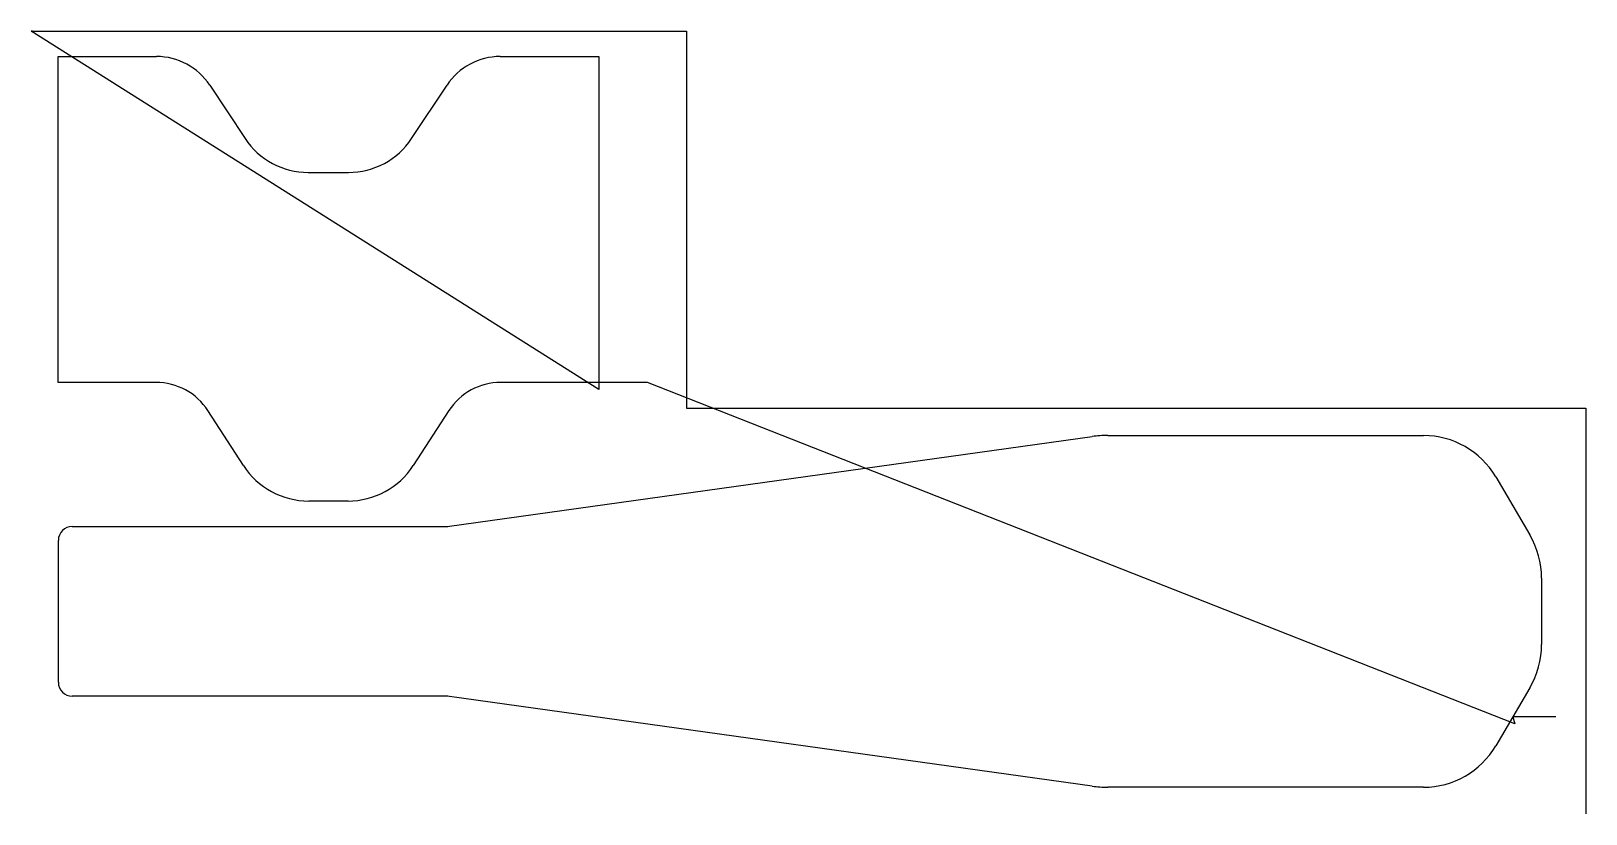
# Model space of a CAD drawing. Header units: metres. Extents: x 0 to 1114, y 0 to 561.
import ezdxf

# ---------------------------------------------------------------- set-up
doc = ezdxf.new("R2010")
doc.units = ezdxf.units.M

msp = doc.modelspace()

# ---------------------------------------------------------------- linework, layer by layer
at = {"layer": 'TOOL_0'}
for p, q in [((406.783, 304.148), (0, 560.862)), ((0, 560.862), (1, 560.862)), ((1, 560.862), (0, 560.862)), ((0, 560.862), (1, 560.862)), ((1, 560.862), (469.765, 560.862)), ((469.765, 560.862), (469.765, 290.763)), ((19.283, 309.148), (19.283, 542.648)), ((19.283, 542.648), (89.869, 542.648)), ((336.197, 542.648), (406.783, 542.648)), ((406.783, 542.648), (406.783, 309.148)), ((128.006, 522.169), (153.344, 483.931)), ((272.721, 483.931), (298.06, 522.169)), ((198.566, 459.648), (227.499, 459.648)), ((89.552, 309.148), (19.283, 309.148)), ((406.784, 309.148), (336.515, 309.148)), ((406.783, 309.148), (406.783, 304.148)), ((441.784, 309.148), (406.784, 309.148)), ((1063.394, 64.531), (441.784, 309.148)), ((469.765, 290.763), (1114.251, 290.763)), ((1114.251, 290.763), (1114.251, 0.997)), ((152.149, 249.612), (126.703, 288.937)), ((299.364, 288.937), (273.918, 249.612)), ((299.739, 206.061), (760.405, 270.34)), ((771.599, 271.117), (997.88, 271.117)), ((1049.596, 241.538), (1074.054, 199.96)), ((227.112, 224.148), (198.955, 224.148)), ((29.544, 205.917), (297.666, 205.917)), ((19.544, 94.317), (19.544, 195.917)), ((1082.545, 168.778), (1082.545, 121.455)), ((1074.054, 90.273), (1061.825, 69.484)), ((297.666, 84.317), (29.544, 84.317)), ((760.405, 19.894), (299.739, 84.173)), ((1061.824, 69.485), (1049.595, 48.696)), ((1092.664, 69.485), (1061.824, 69.485)), ((1061.825, 69.484), (1063.394, 64.531)), ((997.879, 19.117), (771.599, 19.117)), ((1114.251, 0.997), (1114.251, -0.003))]:
    msp.add_line(p, q, dxfattribs=at)
for centre, radius, start, end in [((89.869, 496.898), 45.75, 33.529941, 90), ((336.197, 496.898), 45.75, 90, 146.470059), ((198.586, 513.933), 54.286, 213.550144, 269.978891), ((227.48, 513.934), 54.286, 270.020053, 326.448394), ((89.552, 264.898), 44.25, 32.905371, 90), ((336.515, 264.898), 44.25, 90, 147.094629), ((771.716, 188.433), 82.684, 90.081075, 97.862569), ((997.862, 211.085), 60.032, 30.483014, 89.98282), ((198.992, 279.966), 55.818, 212.94301, 269.96202), ((227.075, 279.966), 55.818, 270.03798, 327.05699), ((29.544, 195.917), 10, 90, 180), ((297.536, 222.788), 16.872, 270.441486, 277.502857), ((1020.909, 168.741), 61.636, 0.034395, 30.43128), ((1020.909, 121.492), 61.636, 329.56872, 359.965605), ((29.544, 94.317), 10, 180, 270), ((297.536, 67.446), 16.871, 82.497143, 89.558514), ((997.861, 79.149), 60.032, 270.01718, 329.516986), ((771.716, 101.801), 82.684, 262.137431, 269.918925)]:
    msp.add_arc(centre, radius, start, end, dxfattribs=at)

doc.saveas('drawing.dxf')
